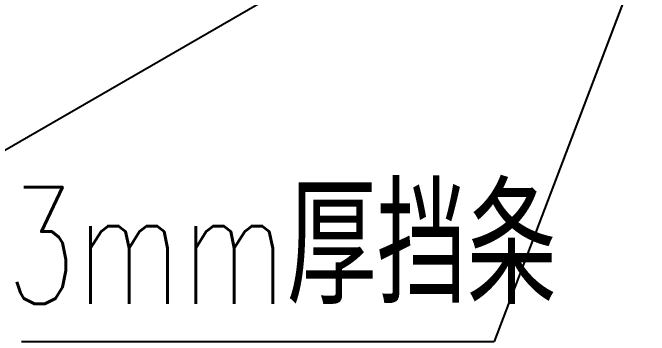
# Model space of a CAD drawing. Header units: millimetres. Extents: x 0 to 210, y 0 to 306.
# Drawn here: x 71.62 to 90.69, y 194.47 to 204.13 of the extents above; entities that cross this region are included whole.
import ezdxf

# ---------------------------------------------------------------- set-up
doc = ezdxf.new("R2010")
doc.units = ezdxf.units.MM
doc.layers.add('图纸格式', color=7, linetype='Continuous')
doc.styles.add('SLDTEXTSTYLE0', font='TXT', dxfattribs={"width": 0.7, "bigfont": 'bigfont'})
doc.dimstyles.new('SLDDIMSTYLE2', dxfattribs={"dimtxt": 0.18, "dimasz": 4.08, "dimexe": 0, "dimexo": 0.0625, "dimgap": 0, "dimtad": 0, "dimtih": 1, "dimtoh": 1, "dimdec": 0, "dimrnd": 1e-09, "dimzin": 0, "dimdsep": 46, "dimtxsty": 'Standard', "dimsah": 1, "dimcen": 0.09, "dimadec": 0, "dimazin": 0, "dimtfac": 4.08, "dimtdec": 0, "dimtofl": 0, "dimtmove": 0, "dimatfit": 3, "dimfxl": 0, "dimfrac": 2, "dimtolj": 1, "dimtzin": 0, "dimarcsym": 0})

# ---------------------------------------------------------------- blocks, each defined once
blk = doc.blocks.new('SW_NOTE_0_5')
at = {"layer": '图纸格式', "color": 0}
blk.add_line((-14.158, 0), (0, 0), dxfattribs=at)
at = {"layer": '图纸格式', "color": 0, "insert": (-14.609, 4.624), "char_height": 3.5, "attachment_point": 1, "style": 'SLDTEXTSTYLE0'}
blk.add_mtext('3mm厚挡条', dxfattribs=at)

msp = doc.modelspace()

# ---------------------------------------------------------------- linework, layer by layer
at = {"color": 7, "linetype": 'Continuous', "lineweight": 25}
msp.add_line((89.99420713, 210.7508662), (39.43577486, 181.56410451), dxfattribs=at)

# ---------------------------------------------------------------- block references
at = {"layer": '图纸格式'}
msp.add_blockref('SW_NOTE_0_5', (86.04426415, 194.28315423), dxfattribs=at)

# ---------------------------------------------------------------- leaders
msp.add_leader([(103.31079561, 239.69058668), (86.04426415, 194.28315423)], dimstyle='SLDDIMSTYLE2', dxfattribs=at)

doc.saveas('drawing.dxf')
